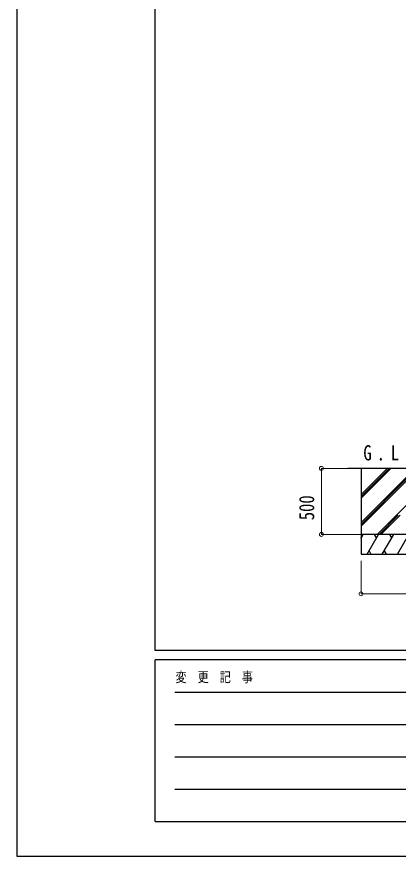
# Model space of a CAD drawing. Units: millimetres, scale not verified. Extents: x -14718 to 14718, y -10396 to 10396.
# Drawn here: x -14718 to -11826, y -10394 to -4038 of the extents above; entities that cross this region are included whole.
import ezdxf
from ezdxf.enums import TextEntityAlignment as Align

# ---------------------------------------------------------------- set-up
doc = ezdxf.new("R2010")
doc.units = ezdxf.units.MM
doc.header["$LTSCALE"] = 50
for name, color, linetype in [('0-2_USER1', 3, 'Continuous'), ('0-4_YKK_A1', 4, 'Continuous'), ('0-6_YKK_ZWAK', 7, 'Continuous')]:
    doc.layers.add(name, color=color, linetype=linetype)
doc.layers.add('0-5_YKK_D', color=6, linetype='Continuous', lineweight=18)
doc.styles.add('ＭＳ ゴシック', font='')
doc.styles.get('ＭＳ ゴシック').set_extended_font_data('MS Gothic')

msp = doc.modelspace()

# ---------------------------------------------------------------- linework, layer by layer
at = {"layer": '0-4_YKK_A1'}
for p, q in [((-11758.43, -7457.3), (-12208.43, -7457.3)), ((-12108.43, -7457.3), (-12108.43, -8107.3)), ((-12108.43, -7683.93), (-11881.8, -7457.3)), ((-12108.43, -7655.64), (-11910.08, -7457.3)), ((-12108.43, -7669.78), (-11896, -7457.36)), ((-12108.43, -7867.77), (-11758.43, -7517.78)), ((-12108.43, -7881.92), (-11758.43, -7531.92)), ((-12108.43, -7896.06), (-11758.43, -7546.06)), ((-11985.82, -7957.3), (-11758.43, -7729.91)), ((-11971.68, -7957.3), (-11825.93, -7811.55)), ((-11957.54, -7957.3), (-11812.04, -7811.8)), ((-11308.43, -7957.3), (-12108.43, -7957.3)), ((-12108.43, -7986.24), (-12091.72, -7957.3)), ((-11308.43, -7957.3), (-12108.43, -7957.3)), ((-12106.72, -7983.28), (-12108.43, -7980.32)), ((-12062.85, -8107.3), (-11976.25, -7957.3)), ((-11991.25, -7983.28), (-12006.25, -7957.3)), ((-11947.38, -8107.3), (-11860.78, -7957.3)), ((-11875.78, -7983.28), (-11890.78, -7957.3)), ((-11831.91, -8107.3), (-11745.31, -7957.3)), ((-12108.43, -8107.3), (-11308.43, -8107.3)), ((-12047.86, -8081.32), (-12032.86, -8107.3)), ((-11932.39, -8081.32), (-11917.39, -8107.3))]:
    msp.add_line(p, q, dxfattribs=at)
at = {"layer": '0-5_YKK_D'}
for p, q in [((-12209.43, -7457.3), (-12409.43, -7457.3)), ((-12408.43, -7457.3), (-12408.43, -7957.3)), ((-12109.43, -7957.3), (-12409.43, -7957.3)), ((-12108.43, -8157.3), (-12108.43, -8408.3)), ((-12108.43, -8407.3), (-11308.43, -8407.3))]:
    msp.add_line(p, q, dxfattribs=at)
for centre in [(-12408.43, -7457.3), (-12408.43, -7957.3), (-12108.43, -8407.3)]:
    msp.add_circle(centre, 14.88, dxfattribs=at)
at = {"layer": '0-6_YKK_ZWAK'}
for p, q in [((-13667.43, -8836.3), (-13667.43, 9713.7)), ((13632.57, -8836.3), (-13667.43, -8836.3)), ((-4567.43, -8906.3), (-13667.43, -8906.3)), ((-13667.43, -10131.3), (-13667.43, -8906.3)), ((-13518.68, -9151.3), (-4742.43, -9151.3)), ((-13518.68, -9396.3), (-4742.43, -9396.3)), ((-13518.68, -9641.3), (-4742.43, -9641.3)), ((-13518.68, -9886.3), (-4742.43, -9886.3)), ((-13667.43, -10131.3), (-4567.43, -10131.3))]:
    msp.add_line(p, q, dxfattribs=at)
msp.add_lwpolyline([(-14717.5, -10393.8), (14717.5, -10393.8), (14717.5, 10396.2), (-14717.5, 10396.2)], close=True, dxfattribs=at)

# ---------------------------------------------------------------- texts
at = {"layer": '0-2_USER1', "style": 'ＭＳ ゴシック', "width": 0.8}
for s, p in [('G', (-12090.43, -7431.99)), ('L', (-11883.56, -7431.99)), ('.', (-11989.63, -7431.99))]:
    msp.add_text(s, height=115.5, dxfattribs=at).set_placement(p, align=Align.BOTTOM_LEFT)
at = {"layer": '0-5_YKK_D', "style": 'ＭＳ ゴシック', "width": 0.8}
msp.add_text('500', height=115.5, rotation=90, dxfattribs=at).set_placement((-12428.43, -7850.1), align=Align.BOTTOM_LEFT)
at = {"layer": '0-6_YKK_ZWAK', "style": 'ＭＳ ゴシック', "width": 0.8}
msp.add_text('変  更  記  事', height=76.98, dxfattribs=at).set_placement((-13514.59, -9098.8), align=Align.BOTTOM_LEFT)

doc.saveas('drawing.dxf')
